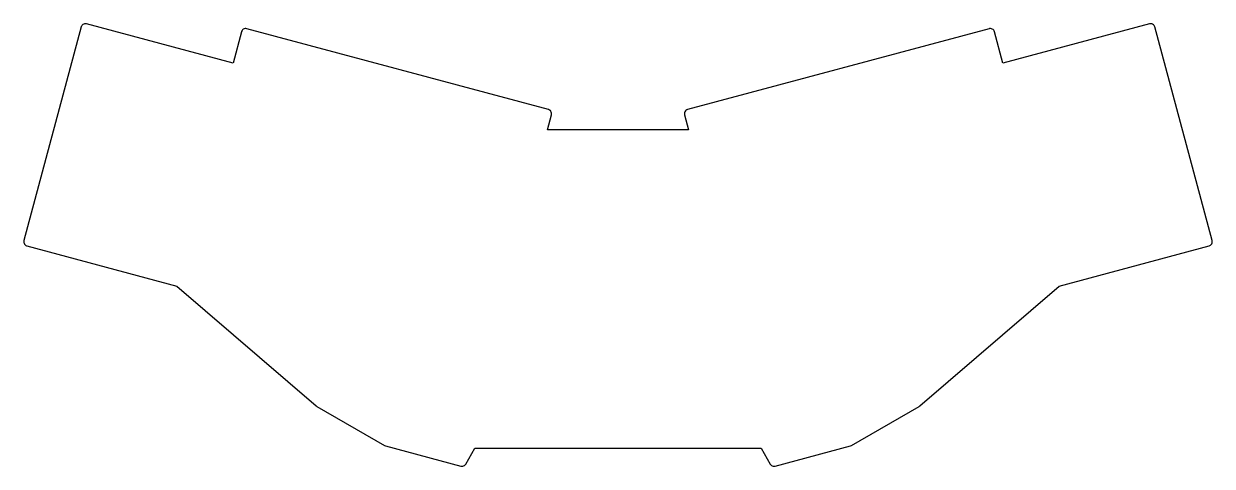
# Model space of a CAD drawing. Header units: metres. Extents: x -137 to 137, y -43 to 59.
import ezdxf

# ---------------------------------------------------------------- set-up
doc = ezdxf.new("R2010")
doc.units = ezdxf.units.M

msp = doc.modelspace()

# ---------------------------------------------------------------- linework, layer by layer
for p, q in [((-123.793, 58.7234), (-136.992, 9.46115)), ((-123.76, 58.8229), (-123.793, 58.7234)), ((-123.665, 59.0092), (-123.76, 58.8229)), ((-123.534, 59.1717), (-123.665, 59.0092)), ((-123.371, 59.3032), (-123.534, 59.1717)), ((-123.185, 59.3981), (-123.371, 59.3032)), ((-122.983, 59.4522), (-123.185, 59.3981)), ((-122.774, 59.4632), (-122.983, 59.4522)), ((-122.568, 59.4305), (-122.774, 59.4632)), ((-88.7606, 50.3718), (-122.568, 59.4305)), ((-86.8194, 57.6163), (-88.7606, 50.3718)), ((-86.7871, 57.7158), (-86.8194, 57.6163)), ((-86.6922, 57.9021), (-86.7871, 57.7158)), ((-86.5606, 58.0645), (-86.6922, 57.9021)), ((-86.3981, 58.1961), (-86.5606, 58.0645)), ((-86.2119, 58.291), (-86.3981, 58.1961)), ((-86.0099, 58.3451), (-86.2119, 58.291)), ((-85.8012, 58.3561), (-86.0099, 58.3451)), ((-85.5947, 58.3234), (-85.8012, 58.3561)), ((-16.048, 39.6884), (-85.5947, 58.3234)), ((85.5947, 58.3234), (16.048, 39.6884)), ((85.6971, 58.3451), (85.5947, 58.3234)), ((85.9059, 58.3561), (85.6971, 58.3451)), ((86.1123, 58.3234), (85.9059, 58.3561)), ((86.3075, 58.2484), (86.1123, 58.3234)), ((86.4828, 58.1346), (86.3075, 58.2484)), ((86.6307, 57.9868), (86.4828, 58.1346)), ((86.7445, 57.8114), (86.6307, 57.9868)), ((86.8194, 57.6163), (86.7445, 57.8114)), ((88.7606, 50.3718), (86.8194, 57.6163)), ((122.568, 59.4305), (88.7606, 50.3718)), ((122.67, 59.4522), (122.568, 59.4305)), ((122.879, 59.4632), (122.67, 59.4522)), ((123.086, 59.4305), (122.879, 59.4632)), ((123.281, 59.3556), (123.086, 59.4305)), ((123.456, 59.2417), (123.281, 59.3556)), ((123.604, 59.0939), (123.456, 59.2417)), ((123.718, 58.9185), (123.604, 59.0939)), ((123.793, 58.7234), (123.718, 58.9185)), ((136.992, 9.46115), (123.793, 58.7234)), ((-16.269, 35), (-15.3409, 38.4637)), ((-15.7622, 39.5611), (-16.048, 39.6884)), ((-15.5997, 39.4296), (-15.7622, 39.5611)), ((-15.4682, 39.2671), (-15.5997, 39.4296)), ((-15.3733, 39.0808), (-15.4682, 39.2671)), ((-15.3192, 38.8789), (-15.3733, 39.0808)), ((-15.3409, 38.4637), (-15.3082, 38.6701)), ((-15.3082, 38.6701), (-15.3192, 38.8789)), ((15.3409, 38.9813), (15.3082, 38.7748)), ((15.3082, 38.7748), (15.3409, 38.4637)), ((15.4158, 39.1765), (15.3409, 38.9813)), ((15.3409, 38.4637), (16.269, 35)), ((15.5297, 39.3518), (15.4158, 39.1765)), ((15.6775, 39.4996), (15.5297, 39.3518)), ((15.8529, 39.6135), (15.6775, 39.4996)), ((16.048, 39.6884), (15.8529, 39.6135)), ((16.269, 35), (-16.269, 35)), ((-136.992, 9.46115), (-137.025, 9.25467)), ((-137.025, 9.25467), (-137.014, 9.0459)), ((-137.014, 9.0459), (-136.96, 8.84396)), ((-136.96, 8.84396), (-136.865, 8.6577)), ((-136.865, 8.6577), (-136.734, 8.49522)), ((-136.734, 8.49522), (-136.571, 8.36366)), ((-136.571, 8.36366), (-136.385, 8.26875)), ((-136.385, 8.26875), (-136.285, 8.2364)), ((-136.285, 8.2364), (-101.732, -1.02202)), ((101.732, -1.02202), (136.285, 8.2364)), ((136.285, 8.2364), (136.481, 8.31133)), ((136.481, 8.31133), (136.656, 8.42519)), ((136.656, 8.42519), (136.804, 8.57301)), ((136.804, 8.57301), (136.918, 8.74834)), ((136.918, 8.74834), (136.992, 8.94351)), ((137.014, 9.35876), (136.992, 9.46115)), ((136.992, 8.94351), (137.025, 9.14999)), ((137.025, 9.14999), (137.014, 9.35876)), ((-101.732, -1.02202), (-69.5919, -28.6699)), ((69.5919, -28.6699), (101.732, -1.02202)), ((-69.5919, -28.6699), (-69.4398, -28.7778)), ((-69.4398, -28.7778), (-53.8513, -37.7778)), ((53.8513, -37.7778), (69.4398, -28.7778)), ((69.4398, -28.7778), (69.5919, -28.6699)), ((-53.8513, -37.7778), (-53.6101, -37.8777)), ((-53.6101, -37.8777), (-36.2235, -42.5365)), ((36.2235, -42.5365), (53.6101, -37.8777)), ((53.6101, -37.8777), (53.8513, -37.7778)), ((-35.0986, -42.0705), (-32.9795, -38.4)), ((-32.9795, -38.4), (32.9795, -38.4)), ((32.9795, -38.4), (35.0986, -42.0705)), ((-36.2235, -42.5365), (-36.017, -42.5692)), ((-36.017, -42.5692), (-35.8082, -42.5582)), ((-35.8082, -42.5582), (-35.6063, -42.5041)), ((-35.6063, -42.5041), (-35.42, -42.4092)), ((-35.42, -42.4092), (-35.2576, -42.2776)), ((-35.2576, -42.2776), (-35.0986, -42.0705)), ((35.0986, -42.0705), (35.2215, -42.2397)), ((35.2215, -42.2397), (35.3769, -42.3795)), ((35.3769, -42.3795), (35.5579, -42.4841)), ((35.5579, -42.4841), (35.7567, -42.5487)), ((35.7567, -42.5487), (35.9647, -42.5705)), ((35.9647, -42.5705), (36.2235, -42.5365))]:
    msp.add_line(p, q)

doc.saveas('drawing.dxf')
